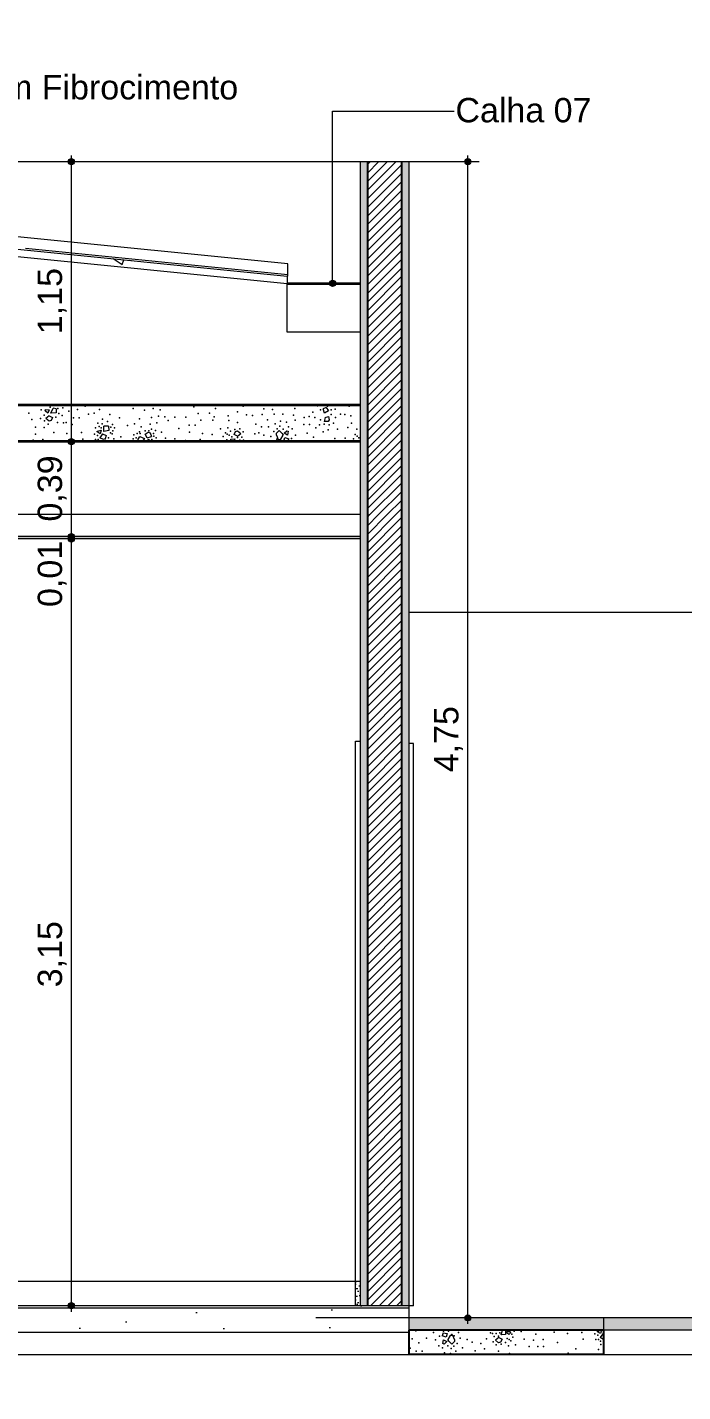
# Model space of a CAD drawing. Header units: metres. Extents: x -1783 to 21505, y -57 to 13660.
# Drawn here: x 14940 to 15209, y 6404 to 6965 of the extents above; entities that cross this region are included whole.
import ezdxf

# ---------------------------------------------------------------- set-up
doc = ezdxf.new("R2010")
doc.units = ezdxf.units.M
doc.header["$MEASUREMENT"] = 0
doc.linetypes.add('broken', pattern=[2.46944, 1.41111, -1.05833])
for name, color, linetype, lineweight, true_color in [('01_D Corte DD_4_COTAS CORTE_Caneta_No__25', 7, 'Continuous', 13, 0x982312), ('01_D Corte DD_4_ESTRUTURA-COB.EST_Caneta_No__97', 7, 'Continuous', 5, 0x6b6b6b), ('01_D Corte DD_4_LAJES.EST_Caneta_No__254', 7, 'Continuous', 0, 0xd1c9ad), ('01_D Corte DD_4_LAJES.EST_Caneta_No__95', 7, 'Continuous', 0, 0xaeaeae), ('01_D Corte DD_4_LAJES.EST_Caneta_No__97', 7, 'Continuous', 5, 0x6b6b6b), ('01_D Corte DD_4_PAREDE CONSTRUIR_Caneta_No__16', 7, 'Continuous', 0, 0xc9c9c9), ('01_D Corte DD_4_PAREDE CONSTRUIR_Caneta_No__9', 7, 'Continuous', 5, 0x020202), ('01_D Corte DD_4_PISO - Rodapé_Caneta_No__97', 7, 'Continuous', 5, 0x6b6b6b)]:
    doc.layers.add(name, color=color, linetype=linetype, lineweight=lineweight, true_color=true_color)
for name, color, linetype, lineweight in [('01_D Corte DD_4_ESTRUTURA-COB.EST_Caneta_No__1', 7, 'Continuous', 35), ('01_D Corte DD_4_ESTRUTURA-COB.EST_Caneta_No__10', 7, 'Continuous', 5), ('01_D Corte DD_4_ESTRUTURA-COB.EST_Caneta_No__241', 7, 'Continuous', 13), ('01_D Corte DD_4_FORRO.EXEC_Caneta_No__241', 7, 'Continuous', 13), ('01_D Corte DD_4_LAJES.EST_Caneta_No__1', 7, 'Continuous', 35), ('01_D Corte DD_4_LAJES.EST_Caneta_No__241', 7, 'Continuous', 13), ('01_D Corte DD_4_LAJES.EST_Caneta_No__3', 7, 'Continuous', 25), ('01_D Corte DD_4_LAJES.EST_Caneta_No__4', 7, 'Continuous', 20), ('01_D Corte DD_4_LAJES.EST_Caneta_No__7', 7, 'Continuous', 13), ('01_D Corte DD_4_NOTAS-LAYOUT.EXEC_Caneta_No__241', 7, 'Continuous', 13), ('01_D Corte DD_4_NOTAS-LAYOUT.EXEC_Caneta_No__5', 7, 'Continuous', 15), ('01_D Corte DD_4_PAREDE CONSTRUIR_Caneta_No__241', 7, 'Continuous', 13), ('01_D Corte DD_4_PAREDE CONSTRUIR_Caneta_No__3', 7, 'Continuous', 25), ('01_D Corte DD_4_PISO - Rodapé_Caneta_No__11', 7, 'Continuous', 5), ('01_D Corte DD_4_TERRENO.ARQ_Caneta_No__241', 7, 'Continuous', 13)]:
    doc.layers.add(name, color=color, linetype=linetype, lineweight=lineweight)
for name, color, linetype in [('01_D Corte DD_4_FORRO.EXEC', 7, 'Continuous'), ('01_D Corte DD_4_NOTAS-LAYOUT.EXEC', 7, 'Continuous'), ('01_D Corte DD_4_PAREDE CONSTRUIR', 7, 'Continuous'), ('01_D Corte DD_4_TERRENO.ARQ', 7, 'Continuous'), ('cotas', 7, 'Continuous'), ('COTAS EXECUTIVO.EXEC', 7, 'Continuous')]:
    doc.layers.add(name, color=color, linetype=linetype)
doc.styles.add('GENERATED_STYLE_1', font='arial.ttf')
pattern_1 = [(45, (10866.2864, 6439.7856), (-1.767767, 1.767767), [])]
pattern_2 = [(50, (10866.286, 6439.786), (-54.6554, 4.78173), [5.715, -62.865]), (355, (10866.286, 6439.786), (-10.573, 57.31705), [4.572, -50.2922]), (100.4514, (10870.84, 6439.387), (44.0824, 52.5353), [4.857, -53.4271]), (46.1842, (10866.286, 6455.026), (-81.3237, 12.6127), [8.5725, -94.2975]), (96.6356, (10873.06, 6453.975), (71.2212, 74.2278), [7.2855, -80.1407]), (351.1842, (10866.29, 6455.026), (71.2212, 74.2278), [6.858, -75.4379]), (21, (10873.906, 6451.216), (-45.4843, 30.67956), [5.715, -62.865]), (326, (10873.906, 6451.216), (18.5406, 55.2564), [4.572, -50.292]), (71.4514, (10877.697, 6448.66), (64.0249, 24.5768), [4.857, -53.427]), (37.5, (10866.286, 6439.786), (0.92658, 25.36651), [0, -49.6824, 0, -51.054, 0, -50.4825]), (7.5, (10866.286, 6439.786), (20.0459, 30.05417), [0, -29.1084, 0, -48.5394, 0, -19.2405]), (327.5, (10849.294, 6439.786), (-40.67718, 1.71862), [0, -19.05, 0, -59.436, 0, -78.867]), (317.5, (10841.674, 6439.786), (44.43875, 7.62795), [0, -24.765, 0, -39.4716, 0, -56.007])]

# ---------------------------------------------------------------- blocks, each defined once
blk = doc.blocks.new('*X6661', base_point=(52.878, -11.1819))
at = {"layer": '01_D Corte DD_4_LAJES.EST_Caneta_No__241', "color": 7, "linetype": 'Continuous', "lineweight": 13, "ltscale": 1000}
for p, q in [((70.4174, -0.2412), (70.4129, -0.2537)), ((70.4297, -0.2595), (70.4129, -0.2537)), ((70.4154, -0.2854), (70.4183, -0.2697)), ((70.4174, -0.2412), (70.4338, -0.2441)), ((70.4183, -0.2697), (70.4314, -0.2772)), ((70.4314, -0.2772), (70.4204, -0.2874)), ((70.4338, -0.2441), (70.4297, -0.2595)), ((70.4449, -0.2525), (70.4357, -0.2685)), ((70.44, -0.2755), (70.4357, -0.2685)), ((70.4521, -0.2881), (70.44, -0.2755)), ((70.4569, -0.2519), (70.4449, -0.2525)), ((70.4638, -0.277), (70.4521, -0.2881)), ((70.4628, -0.2686), (70.4569, -0.2519)), ((70.4628, -0.2686), (70.4638, -0.277)), ((70.6453, -0.2606), (70.6317, -0.2718)), ((70.6444, -0.2818), (70.6317, -0.2718)), ((70.6525, -0.2797), (70.6444, -0.2818)), ((70.6453, -0.2606), (70.6587, -0.267)), ((70.6587, -0.267), (70.6525, -0.2797)), ((70.6554, -0.2488), (70.6602, -0.2294)), ((70.6728, -0.2477), (70.6554, -0.2488)), ((70.6735, -0.231), (70.666, -0.2294)), ((70.6735, -0.231), (70.6728, -0.2477)), ((70.6772, -0.2404), (70.6786, -0.2351)), ((70.6854, -0.2471), (70.6772, -0.2404)), ((70.6786, -0.2351), (70.6912, -0.2357)), ((70.6854, -0.2471), (70.6908, -0.245)), ((70.6933, -0.2389), (70.6908, -0.245)), ((70.6933, -0.2389), (70.6912, -0.2357)), ((71.0508, -0.2367), (71.0511, -0.2341)), ((71.0638, -0.2443), (71.0508, -0.2367)), ((71.0511, -0.2341), (71.0672, -0.2296)), ((71.0731, -0.2449), (71.0624, -0.2606)), ((71.0752, -0.2678), (71.0624, -0.2606)), ((71.0672, -0.2296), (71.0638, -0.2443)), ((71.0731, -0.2449), (71.0752, -0.2458)), ((70.4204, -0.2874), (70.4154, -0.2854))]:
    blk.add_line(p, q, dxfattribs=at)
for p in [(70.2894, -0.2659), (70.3046, -0.2329), (70.3486, -0.2632), (70.3765, -0.2394), (70.3852, -0.2691), (70.4017, -0.255), (70.4176, -0.2343), (70.4383, -0.2336), (70.4521, -0.2477), (70.4621, -0.2527), (70.4795, -0.2393), (70.4871, -0.2636), (70.5159, -0.2689), (70.5359, -0.2793), (70.5954, -0.2658), (70.6113, -0.2413), (70.6201, -0.2443), (70.6216, -0.2781), (70.6266, -0.2559), (70.6346, -0.2437), (70.6442, -0.2546), (70.6501, -0.2404), (70.6797, -0.2649), (70.6878, -0.2689), (70.6946, -0.274), (70.6994, -0.2469), (70.7031, -0.2585), (70.7088, -0.2336), (70.737, -0.2354), (70.7496, -0.2677), (70.7882, -0.2711), (70.7979, -0.246), (70.8281, -0.2683), (70.8735, -0.2388), (70.8867, -0.2803), (70.9272, -0.2437), (70.9869, -0.2392), (70.9928, -0.267), (71.0399, -0.2458), (71.044, -0.2686), (71.0529, -0.2512), (71.0558, -0.2679), (71.064, -0.2755), (70.2807, -0.3036), (70.306, -0.317), (70.3166, -0.2817), (70.3302, -0.3169), (70.3987, -0.2946), (70.414, -0.3031), (70.4226, -0.3228), (70.4365, -0.2942), (70.4469, -0.3266), (70.4498, -0.3057), (70.4605, -0.2956), (70.4691, -0.3162), (70.4745, -0.2842), (70.4956, -0.3033), (70.5484, -0.3148), (70.5721, -0.2845), (70.5872, -0.307), (70.6347, -0.2899), (70.6443, -0.3163), (70.6552, -0.2872), (70.6733, -0.2809), (70.6852, -0.2942), (70.6896, -0.3264), (70.7144, -0.2908), (70.7699, -0.2973), (70.8054, -0.2966), (70.8293, -0.2965), (70.9302, -0.3245), (70.962, -0.3068), (71.0551, -0.3089), (71.0649, -0.2895)]:
    blk.add_point(p, dxfattribs=at)
blk = doc.blocks.new('*X6663', base_point=(52.878, -11.1819))
at = {"layer": '01_D Corte DD_4_LAJES.EST_Caneta_No__241', "color": 7, "linetype": 'Continuous', "lineweight": 13, "ltscale": 1000}
for p, q in [((68.781, 3.5466), (68.7823, 3.5519)), ((68.7926, 3.5371), (68.781, 3.5466)), ((68.7823, 3.5519), (68.7982, 3.5511)), ((68.7982, 3.5511), (68.7926, 3.5371)), ((68.8048, 3.5373), (68.8133, 3.5586)), ((68.8257, 3.5391), (68.8048, 3.5373)), ((68.8263, 3.5558), (68.8133, 3.5586)), ((68.8263, 3.5558), (68.8257, 3.5391)), ((69.9362, 3.5609), (69.9241, 3.5553)), ((69.9295, 3.5375), (69.9241, 3.5553)), ((69.9457, 3.5472), (69.9295, 3.5375)), ((69.9362, 3.5609), (69.9457, 3.5472)), ((68.7981, 3.5262), (68.7845, 3.5151)), ((68.7972, 3.5051), (68.7845, 3.5151)), ((68.8054, 3.5071), (68.7972, 3.5051)), ((68.7981, 3.5262), (68.8115, 3.5198)), ((68.8115, 3.5198), (68.8054, 3.5071)), ((69.0226, 3.4617), (69.0219, 3.4845)), ((69.0409, 3.4834), (69.0219, 3.4845)), ((69.0409, 3.4834), (69.0429, 3.4669)), ((69.9315, 3.5203), (69.9274, 3.5032)), ((69.9435, 3.5029), (69.9274, 3.5032)), ((69.9315, 3.5203), (69.9461, 3.5233)), ((69.9488, 3.5094), (69.9435, 3.5029)), ((69.9461, 3.5233), (69.9488, 3.5094)), ((68.9945, 3.4605), (68.9947, 3.4631)), ((69.0075, 3.4529), (68.9945, 3.4605)), ((68.9947, 3.4631), (69.0108, 3.4677)), ((69.0168, 3.4524), (69.0061, 3.4366)), ((69.0202, 3.4287), (69.0061, 3.4366)), ((69.0108, 3.4677), (69.0075, 3.4529)), ((69.0168, 3.4524), (69.032, 3.4456)), ((69.0279, 3.432), (69.0202, 3.4287)), ((69.0429, 3.4669), (69.0226, 3.4617)), ((69.032, 3.4456), (69.0279, 3.432)), ((69.1615, 3.4275), (69.1704, 3.4416)), ((69.1615, 3.4275), (69.1691, 3.4206)), ((69.1704, 3.4416), (69.1894, 3.4328)), ((69.1894, 3.4328), (69.1801, 3.4206)), ((69.1923, 3.4513), (69.204, 3.4593)), ((69.1998, 3.4364), (69.1923, 3.4513)), ((69.1948, 3.4208), (69.2067, 3.4301)), ((69.1998, 3.4364), (69.218, 3.4419)), ((69.204, 3.4593), (69.2121, 3.4569)), ((69.2067, 3.4301), (69.2103, 3.4206)), ((69.2121, 3.4569), (69.218, 3.4419)), ((69.5432, 3.4206), (69.5435, 3.4303)), ((69.5435, 3.4303), (69.561, 3.4314)), ((69.5577, 3.4496), (69.5639, 3.4623)), ((69.5711, 3.4432), (69.5577, 3.4496)), ((69.561, 3.4314), (69.5583, 3.4206)), ((69.5639, 3.4623), (69.572, 3.4643)), ((69.5711, 3.4432), (69.5847, 3.4543)), ((69.572, 3.4643), (69.5847, 3.4543)), ((69.7314, 3.455), (69.743, 3.4662)), ((69.7323, 3.4466), (69.7314, 3.455)), ((69.7323, 3.4466), (69.7383, 3.4299)), ((69.7383, 3.4299), (69.7503, 3.4306)), ((69.743, 3.4662), (69.7552, 3.4536)), ((69.7503, 3.4306), (69.7595, 3.4465)), ((69.7552, 3.4536), (69.7595, 3.4465)), ((69.7613, 3.4222), (69.7654, 3.4375)), ((69.7703, 3.4206), (69.7613, 3.4222)), ((69.7637, 3.4552), (69.7747, 3.4654)), ((69.7769, 3.4477), (69.7637, 3.4552)), ((69.7654, 3.4375), (69.7823, 3.4318)), ((69.7747, 3.4654), (69.7798, 3.4634)), ((69.7798, 3.4634), (69.7769, 3.4477)), ((69.7782, 3.4206), (69.7823, 3.4318))]:
    blk.add_line(p, q, dxfattribs=at)
for p in [(68.7146, 3.5378), (68.7486, 3.5686), (68.7646, 3.5508), (68.8012, 3.5619), (68.8332, 3.5565), (68.8367, 3.5361), (68.8536, 3.5598), (68.8782, 3.5459), (68.9143, 3.5529), (68.9449, 3.5657), (68.9597, 3.5331), (68.982, 3.5378), (69.0046, 3.5525), (69.0465, 3.5324), (69.1421, 3.5567), (69.1894, 3.5496), (69.225, 3.5571), (69.2542, 3.551), (69.2703, 3.5703), (69.3918, 3.5635), (69.4101, 3.5361), (69.4565, 3.5376), (69.4805, 3.5567), (69.5713, 3.5424), (69.5952, 3.5658), (69.6734, 3.5318), (69.6791, 3.5549), (69.6893, 3.5697), (69.7154, 3.5521), (69.7226, 3.5333), (69.7575, 3.5334), (69.8071, 3.5567), (69.881, 3.5412), (69.9006, 3.5672), (69.9125, 3.5506), (69.9195, 3.5697), (69.9412, 3.5657), (69.9561, 3.5318), (69.9563, 3.5515), (69.9725, 3.5533), (69.9951, 3.5331), (70.0132, 3.5324), (70.0308, 3.5669), (68.7267, 3.5118), (68.7412, 3.4798), (68.7614, 3.5161), (68.7764, 3.5298), (68.7776, 3.4781), (68.7782, 3.5058), (68.7933, 3.492), (68.8246, 3.5206), (68.8323, 3.4995), (68.8507, 3.5277), (68.8565, 3.498), (68.868, 3.4989), (68.8924, 3.4908), (68.898, 3.5189), (68.9215, 3.5188), (68.9876, 3.4778), (68.9979, 3.4958), (69.0029, 3.4828), (69.0119, 3.4776), (69.0158, 3.4938), (69.0173, 3.5129), (69.0375, 3.5029), (69.0511, 3.4806), (69.0579, 3.4915), (69.0667, 3.4771), (69.0871, 3.5187), (69.1196, 3.4863), (69.1487, 3.494), (69.1683, 3.5146), (69.1762, 3.4819), (69.2121, 3.4924), (69.2187, 3.5196), (69.2404, 3.4984), (69.2463, 3.5248), (69.2732, 3.522), (69.2862, 3.507), (69.3143, 3.5215), (69.3589, 3.5215), (69.3731, 3.4881), (69.397, 3.4883), (69.4214, 3.5089), (69.4703, 3.509), (69.4763, 3.5222), (69.5312, 3.4767), (69.5337, 3.5271), (69.5363, 3.5067), (69.5721, 3.4989), (69.6086, 3.531), (69.633, 3.5272), (69.6468, 3.4928), (69.6705, 3.4808), (69.6943, 3.5102), (69.6996, 3.4813), (69.7261, 3.4942), (69.7454, 3.4837), (69.7482, 3.5046), (69.7726, 3.5009), (69.7811, 3.4811), (69.8023, 3.5299), (69.8088, 3.5084), (69.8436, 3.4904), (69.8452, 3.5195), (69.8665, 3.5242), (69.8678, 3.4905), (69.8899, 3.5197), (69.8932, 3.4771), (69.9084, 3.4901), (69.912, 3.5101), (69.9279, 3.4921), (69.9484, 3.4902), (69.9659, 3.497), (69.9749, 3.5197), (70.0246, 3.4786), (70.0372, 3.5259), (70.0405, 3.496), (68.7318, 3.4261), (68.7415, 3.4512), (68.7717, 3.429), (68.8172, 3.4584), (68.8708, 3.4536), (68.9306, 3.4581), (68.9365, 3.4303), (68.9836, 3.4514), (68.9877, 3.4287), (68.9966, 3.446), (68.9995, 3.4294), (69.0076, 3.4218), (69.0292, 3.4258), (69.0412, 3.4355), (69.0502, 3.4568), (69.0563, 3.4529), (69.0585, 3.4644), (69.0638, 3.4319), (69.0927, 3.4399), (69.1433, 3.432), (69.1454, 3.4487), (69.1554, 3.4362), (69.1598, 3.4533), (69.1688, 3.4609), (69.171, 3.4541), (69.1915, 3.4649), (69.2069, 3.465), (69.2177, 3.4713), (69.2195, 3.4287), (69.2262, 3.4545), (69.2277, 3.4434), (69.2343, 3.4659), (69.2373, 3.4365), (69.2593, 3.459), (69.2752, 3.4353), (69.3142, 3.4321), (69.3304, 3.4751), (69.3576, 3.4245), (69.3743, 3.4599), (69.4185, 3.4286), (69.4282, 3.4537), (69.4668, 3.4503), (69.502, 3.4734), (69.5133, 3.4411), (69.5218, 3.4565), (69.5281, 3.4284), (69.5286, 3.4514), (69.5367, 3.4475), (69.5431, 3.4635), (69.5477, 3.4397), (69.5612, 3.4697), (69.5663, 3.4229), (69.5722, 3.4372), (69.5817, 3.4725), (69.5818, 3.4262), (69.5898, 3.4385), (69.5948, 3.4606), (69.5963, 3.4269), (69.6051, 3.4239), (69.6423, 3.4529), (69.6592, 3.4573), (69.6793, 3.4469), (69.708, 3.4417), (69.7207, 3.4622), (69.7331, 3.4308), (69.7347, 3.4737), (69.7431, 3.4257), (69.7587, 3.4723), (69.7935, 3.433), (69.7964, 3.4726), (69.81, 3.4471), (69.8573, 3.4552), (69.8844, 3.4394), (69.924, 3.4604), (69.9442, 3.4696), (69.972, 3.4329), (69.983, 3.4711), (70.0141, 3.4341), (70.0483, 3.4314), (70.0552, 3.4503), (70.0617, 3.4718), (70.0628, 3.4433), (70.0701, 3.4361)]:
    blk.add_point(p, dxfattribs=at)

msp = doc.modelspace()

# ---------------------------------------------------------------- hatches: boundary and pattern name
at = {"layer": '01_D Corte DD_4_ESTRUTURA-COB.EST_Caneta_No__97', "linetype": 'Continuous', "lineweight": 5, "true_color": 0x6b6b6b}
h = msp.add_hatch(dxfattribs=at)
h.set_pattern_fill('AR_CONC_0004', color=251, scale=100, style=0, pattern_type=2)
h.set_pattern_definition(pattern_2)
h.paths.add_polyline_path([(15046.305, 6862.828), (14611.28, 6906.331), (14611.28, 6903.316), (15046.305, 6859.813)])
at = {"layer": '01_D Corte DD_4_FORRO.EXEC', "linetype": 'Continuous', "lineweight": 0, "true_color": 0xffffff}
msp.add_hatch(color=7, dxfattribs=at).paths.add_polyline_path([(15076.305, 6754.786), (15076.305, 6755.786), (14590.306, 6755.786), (14590.306, 6754.786)])
at = {"layer": '01_D Corte DD_4_LAJES.EST_Caneta_No__254', "linetype": 'Continuous', "lineweight": 0, "true_color": 0xd1c9ad}
h = msp.add_hatch(dxfattribs=at)
h.set_pattern_fill('HAIE_OD_0004', color=9, scale=100, style=0, pattern_type=2)
h.set_pattern_definition([(45, (10866.286, 6489.786), (-15.9099, 15.9099), [0, -15, 0, -22.5]), (110, (10916.286, 6489.786), (21.14308, 7.69545), [0, -11, 0, -19])])
h.paths.add_polyline_path([(15096.305, 6439.786), (14576.305, 6439.786), (14576.305, 6438.786), (15096.305, 6438.786)])
at = {"layer": '01_D Corte DD_4_LAJES.EST_Caneta_No__95', "linetype": 'Continuous', "lineweight": 0, "true_color": 0xaeaeae}
msp.add_hatch(color=253, dxfattribs=at).paths.add_polyline_path([(15176.305, 6434.786), (15096.305, 6434.786), (15096.305, 6429.786), (15176.305, 6429.786)])
at = {"layer": '01_D Corte DD_4_LAJES.EST_Caneta_No__97', "linetype": 'Continuous', "lineweight": 5, "true_color": 0x6b6b6b}
h = msp.add_hatch(dxfattribs=at)
h.set_pattern_fill('AR_CONC_0004', color=251, scale=100, style=0, pattern_type=2)
h.set_pattern_definition(pattern_2)
h.paths.add_polyline_path([(14576.305, 6438.786), (14576.305, 6428.786), (15096.305, 6428.786), (15096.305, 6438.786)])
at = {"layer": '01_D Corte DD_4_NOTAS-LAYOUT.EXEC', "linetype": 'Continuous', "lineweight": 0, "true_color": 0x000000}
msp.add_hatch(color=18, dxfattribs=at).paths.add_polyline_path([(15063.758, 6859.813), (15063.853, 6859.335), (15064.124, 6858.929), (15064.529, 6858.658), (15065.008, 6858.563), (15065.486, 6858.658), (15065.892, 6858.929), (15066.163, 6859.335), (15066.258, 6859.813), (15066.163, 6860.292), (15065.892, 6860.697), (15065.486, 6860.968), (15065.008, 6861.063), (15064.529, 6860.968), (15064.124, 6860.697), (15063.853, 6860.292)])
at = {"layer": '01_D Corte DD_4_PAREDE CONSTRUIR', "linetype": 'Continuous', "lineweight": 0, "true_color": 0xffffff}
for points in [[(15076.305, 6909.786), (15076.305, 6764.786), (15079.305, 6764.786), (15079.305, 6909.786)], [(15096.305, 6909.786), (15093.305, 6909.786), (15093.305, 6764.786), (15096.305, 6764.786)], [(15076.305, 6439.786), (15079.305, 6439.786), (15079.305, 6764.786), (15076.305, 6764.786)], [(15093.305, 6439.786), (15096.305, 6439.786), (15096.305, 6764.786), (15093.305, 6764.786)]]:
    msp.add_hatch(color=7, dxfattribs=at).paths.add_polyline_path(points)
at = {"layer": '01_D Corte DD_4_PAREDE CONSTRUIR', "linetype": 'Continuous', "lineweight": 0, "true_color": 0x000000}
h = msp.add_hatch(dxfattribs=at)
h.set_pattern_fill('COMMON_BRICK_0004', color=18, scale=100, style=0, pattern_type=2)
h.set_pattern_definition(pattern_1)
h.paths.add_polyline_path([(15079.305, 6764.786), (15093.305, 6764.786), (15093.305, 6909.786), (15079.305, 6909.786)])
h = msp.add_hatch(dxfattribs=at)
h.set_pattern_fill('COMMON_BRICK_0004', color=18, scale=100, style=0, pattern_type=2)
h.set_pattern_definition(pattern_1)
h.paths.add_polyline_path([(15079.305, 6764.786), (15079.305, 6439.786), (15093.305, 6439.786), (15093.305, 6764.786)])
at = {"layer": '01_D Corte DD_4_PISO - Rodapé_Caneta_No__97', "linetype": 'Continuous', "lineweight": 5, "true_color": 0x6b6b6b}
h = msp.add_hatch(dxfattribs=at)
h.set_pattern_fill('CUT_STONE_0004', color=251, scale=100, style=0, pattern_type=2)
h.set_pattern_definition([(45, (10866.2864, 6444.7856), (-1.5909903, 1.5909903), [0, -1.5, 0, -2.25]), (110, (10871.2864, 6444.7856), (2.1143084, 0.7695453), [0, -1.1, 0, -1.9])])
h.paths.add_polyline_path([(15076.305, 6449.786), (15074.305, 6449.786), (15074.305, 6439.786), (15076.305, 6439.786)])
at = {"layer": '01_D Corte DD_4_TERRENO.ARQ', "linetype": 'Continuous', "lineweight": 0, "true_color": 0x8fbf7f}
msp.add_hatch(color=73, dxfattribs=at).paths.add_polyline_path([(15496.305, 6429.786), (15496.305, 6434.786), (15176.305, 6434.786), (15176.305, 6429.786)])
at = {"layer": 'cotas'}
h = msp.add_hatch(color=7, dxfattribs=at)
h.dxf.hatch_style = 1
h.paths.add_polyline_path([(21504.961, 13659.963), (10304.961, 13659.963), (10304.961, 5739.963), (21504.961, 5739.963)])
h.paths.add_polyline_path([(10571.627, 13593.296), (21371.627, 13593.296), (21371.627, 5806.63), (10571.627, 5806.63)], flags=16)
at = {"layer": 'COTAS EXECUTIVO.EXEC', "linetype": 'Continuous', "lineweight": 13, "ltscale": 1000}
for points in [[(14956.433, 6909.786), (14956.528, 6909.307), (14956.799, 6908.902), (14957.204, 6908.631), (14957.683, 6908.536), (14958.161, 6908.631), (14958.566, 6908.902), (14958.837, 6909.307), (14958.933, 6909.786), (14958.837, 6910.264), (14958.566, 6910.67), (14958.161, 6910.94), (14957.683, 6911.036), (14957.204, 6910.94), (14956.799, 6910.67), (14956.528, 6910.264)], [(15119.355, 6909.786), (15119.45, 6909.307), (15119.721, 6908.902), (15120.126, 6908.631), (15120.605, 6908.536), (15121.083, 6908.631), (15121.488, 6908.902), (15121.759, 6909.307), (15121.855, 6909.786), (15121.759, 6910.264), (15121.488, 6910.67), (15121.083, 6910.94), (15120.605, 6911.036), (15120.126, 6910.94), (15119.721, 6910.67), (15119.45, 6910.264)], [(14956.433, 6794.786), (14956.528, 6794.307), (14956.799, 6793.902), (14957.204, 6793.631), (14957.683, 6793.536), (14958.161, 6793.631), (14958.566, 6793.902), (14958.837, 6794.307), (14958.933, 6794.786), (14958.837, 6795.264), (14958.566, 6795.67), (14958.161, 6795.94), (14957.683, 6796.036), (14957.204, 6795.94), (14956.799, 6795.67), (14956.528, 6795.264)], [(14956.433, 6755.786), (14956.528, 6755.307), (14956.799, 6754.902), (14957.204, 6754.631), (14957.683, 6754.536), (14958.161, 6754.631), (14958.566, 6754.902), (14958.837, 6755.307), (14958.933, 6755.786), (14958.837, 6756.264), (14958.566, 6756.67), (14958.161, 6756.94), (14957.683, 6757.036), (14957.204, 6756.94), (14956.799, 6756.67), (14956.528, 6756.264)], [(14956.433, 6754.786), (14956.528, 6754.307), (14956.799, 6753.902), (14957.204, 6753.631), (14957.683, 6753.536), (14958.161, 6753.631), (14958.566, 6753.902), (14958.837, 6754.307), (14958.933, 6754.786), (14958.837, 6755.264), (14958.566, 6755.67), (14958.161, 6755.94), (14957.683, 6756.036), (14957.204, 6755.94), (14956.799, 6755.67), (14956.528, 6755.264)], [(14956.433, 6439.786), (14956.528, 6439.307), (14956.799, 6438.902), (14957.204, 6438.631), (14957.683, 6438.536), (14958.161, 6438.631), (14958.566, 6438.902), (14958.837, 6439.307), (14958.933, 6439.786), (14958.837, 6440.264), (14958.566, 6440.67), (14958.161, 6440.94), (14957.683, 6441.036), (14957.204, 6440.94), (14956.799, 6440.67), (14956.528, 6440.264)], [(15119.355, 6434.786), (15119.45, 6434.307), (15119.721, 6433.902), (15120.126, 6433.631), (15120.605, 6433.536), (15121.083, 6433.631), (15121.488, 6433.902), (15121.759, 6434.307), (15121.855, 6434.786), (15121.759, 6435.264), (15121.488, 6435.67), (15121.083, 6435.94), (15120.605, 6436.036), (15120.126, 6435.94), (15119.721, 6435.67), (15119.45, 6435.264)]]:
    msp.add_hatch(color=256, dxfattribs=at).paths.add_polyline_path(points)

# ---------------------------------------------------------------- linework, layer by layer
at = {"layer": '01_D Corte DD_4_COTAS CORTE_Caneta_No__25', "color": 24, "linetype": 'Continuous', "lineweight": 13, "ltscale": 1000, "true_color": 0x982312}
msp.add_line((15020.146, 6794.786), (14958.933, 6794.786), dxfattribs=at)
at = {"layer": '01_D Corte DD_4_ESTRUTURA-COB.EST_Caneta_No__1', "color": 7, "linetype": 'Continuous', "lineweight": 35, "ltscale": 1000}
msp.add_line((15046.305, 6859.813), (15076.305, 6859.813), dxfattribs=at)
at = {"layer": '01_D Corte DD_4_ESTRUTURA-COB.EST_Caneta_No__10', "color": 7, "linetype": 'Continuous', "lineweight": 5, "ltscale": 1000}
for p, q in [((15046.305, 6839.813), (15046.305, 6859.813)), ((15076.305, 6839.813), (15046.305, 6839.813))]:
    msp.add_line(p, q, dxfattribs=at)
at = {"layer": '01_D Corte DD_4_ESTRUTURA-COB.EST_Caneta_No__241', "color": 7, "linetype": 'Continuous', "lineweight": 13, "ltscale": 1000}
for p, q in [((14611.28, 6903.316), (15046.305, 6859.813)), ((14621.28, 6905.331), (15046.305, 6862.828)), ((15046.605, 6867.823), (14935.491, 6878.934)), ((15046.605, 6863.301), (14938.824, 6874.079)), ((15046.605, 6863.301), (15046.605, 6867.823)), ((15046.305, 6862.828), (15046.305, 6859.813)), ((15046.605, 6862.798), (15046.305, 6862.828)), ((15046.605, 6862.798), (15046.605, 6863.301))]:
    msp.add_line(p, q, dxfattribs=at)
at = {"layer": '01_D Corte DD_4_FORRO.EXEC_Caneta_No__241', "color": 7, "linetype": 'Continuous', "lineweight": 13, "ltscale": 1000}
for p, q in [((15076.305, 6755.786), (14590.306, 6755.786)), ((15076.305, 6754.786), (14590.306, 6754.786))]:
    msp.add_line(p, q, dxfattribs=at)
at = {"layer": '01_D Corte DD_4_LAJES.EST_Caneta_No__1', "color": 7, "linetype": 'Continuous', "lineweight": 35, "ltscale": 1000}
for p, q in [((15076.305, 6809.786), (14146.256, 6809.786)), ((15076.305, 6794.786), (14146.256, 6794.786))]:
    msp.add_line(p, q, dxfattribs=at)
at = {"layer": '01_D Corte DD_4_LAJES.EST_Caneta_No__241', "color": 7, "linetype": 'Continuous', "lineweight": 13, "ltscale": 1000}
for p, q in [((15176.305, 6434.786), (15096.305, 6434.786)), ((14126.256, 6419.786), (15096.305, 6419.786)), ((15176.305, 6419.786), (15496.305, 6419.786))]:
    msp.add_line(p, q, dxfattribs=at)
at = {"layer": '01_D Corte DD_4_LAJES.EST_Caneta_No__3', "color": 7, "linetype": 'Continuous', "lineweight": 25, "ltscale": 1000}
for p, q in [((15096.305, 6429.786), (15096.305, 6428.786)), ((15176.305, 6429.786), (15096.305, 6429.786)), ((15096.305, 6428.786), (15096.305, 6419.786)), ((15176.305, 6429.786), (15176.305, 6419.786)), ((15176.305, 6419.786), (15096.305, 6419.786))]:
    msp.add_line(p, q, dxfattribs=at)
at = {"layer": '01_D Corte DD_4_LAJES.EST_Caneta_No__4', "color": 7, "linetype": 'Continuous', "lineweight": 20, "ltscale": 1000}
for p, q in [((15096.305, 6438.786), (15096.305, 6434.786)), ((15096.305, 6434.786), (15096.305, 6429.786)), ((15096.305, 6428.786), (14576.305, 6428.786))]:
    msp.add_line(p, q, dxfattribs=at)
at = {"layer": '01_D Corte DD_4_LAJES.EST_Caneta_No__7', "color": 7, "linetype": 'Continuous', "lineweight": 13, "ltscale": 1000}
for p, q in [((15096.305, 6438.786), (14576.305, 6438.786)), ((15096.305, 6439.786), (15096.305, 6438.786))]:
    msp.add_line(p, q, dxfattribs=at)
at = {"layer": '01_D Corte DD_4_LAJES.EST_Caneta_No__7', "color": 7, "linetype": 'Continuous', "lineweight": 13, "ltscale": 1000, "flags": 128}
for points in [[(15074.305, 6439.786), (14579.306, 6439.786), (14576.306, 6439.786)], [(15096.305, 6439.786), (15093.305, 6439.786), (15079.305, 6439.786), (15076.305, 6439.786), (15074.305, 6439.786)]]:
    msp.add_lwpolyline(points, dxfattribs=at)
at = {"layer": '01_D Corte DD_4_NOTAS-LAYOUT.EXEC_Caneta_No__241', "color": 7, "linetype": 'broken', "lineweight": 13, "ltscale": 1000}
for p, q in [((15065.008, 6861.063), (15065.008, 6930.524)), ((15065.008, 6930.524), (15115.008, 6930.524))]:
    msp.add_line(p, q, dxfattribs=at)
at = {"layer": '01_D Corte DD_4_NOTAS-LAYOUT.EXEC_Caneta_No__5', "color": 7, "linetype": 'Continuous', "lineweight": 15, "ltscale": 1000}
msp.add_circle((15065.008, 6859.813), 1.25, dxfattribs=at)
at = {"layer": '01_D Corte DD_4_PAREDE CONSTRUIR_Caneta_No__16', "color": 9, "linetype": 'Continuous', "lineweight": 0, "ltscale": 1000, "true_color": 0xc9c9c9}
msp.add_line((15096.305, 6724.786), (15576.305, 6724.786), dxfattribs=at)
at = {"layer": '01_D Corte DD_4_PAREDE CONSTRUIR_Caneta_No__241', "color": 7, "linetype": 'Continuous', "lineweight": 13, "ltscale": 1000}
for p, q in [((15076.305, 6909.786), (15076.305, 6859.813)), ((15096.305, 6909.786), (15096.305, 6764.786)), ((15076.305, 6859.813), (15076.305, 6839.813)), ((15076.305, 6839.813), (15076.305, 6809.786)), ((15076.305, 6809.786), (15076.305, 6794.786)), ((15076.305, 6794.786), (15076.305, 6764.786)), ((15076.305, 6764.786), (14590.306, 6764.786)), ((15076.305, 6764.786), (15076.305, 6755.786)), ((15096.305, 6764.786), (15096.305, 6439.786)), ((15076.305, 6755.786), (15076.305, 6754.786)), ((15076.305, 6754.786), (15076.305, 6449.786)), ((15076.305, 6449.786), (15076.305, 6439.786))]:
    msp.add_line(p, q, dxfattribs=at)
at = {"layer": '01_D Corte DD_4_PAREDE CONSTRUIR_Caneta_No__241', "color": 7, "linetype": 'Continuous', "lineweight": 13, "ltscale": 1000, "flags": 128}
msp.add_lwpolyline([(15096.305, 6909.786), (15093.305, 6909.786), (15079.305, 6909.786), (15076.305, 6909.786)], dxfattribs=at)
at = {"layer": '01_D Corte DD_4_PAREDE CONSTRUIR_Caneta_No__3', "color": 7, "linetype": 'Continuous', "lineweight": 25, "ltscale": 1000}
for p, q in [((15079.305, 6909.786), (15079.305, 6764.786)), ((15093.305, 6909.786), (15093.305, 6764.786)), ((15079.305, 6764.786), (15079.305, 6439.786)), ((15093.305, 6764.786), (15093.305, 6439.786))]:
    msp.add_line(p, q, dxfattribs=at)
at = {"layer": '01_D Corte DD_4_PAREDE CONSTRUIR_Caneta_No__9', "color": 18, "linetype": 'Continuous', "lineweight": 5, "ltscale": 1000, "true_color": 0x020202}
for p, q in [((15074.404, 6449.786), (15074.404, 6671.786)), ((15074.404, 6671.786), (15076.305, 6671.786)), ((15098.205, 6670.786), (15096.305, 6670.786)), ((15098.205, 6439.786), (15098.205, 6670.786)), ((15098.205, 6439.786), (15096.305, 6439.786))]:
    msp.add_line(p, q, dxfattribs=at)
at = {"layer": '01_D Corte DD_4_PISO - Rodapé_Caneta_No__11', "color": 7, "linetype": 'Continuous', "lineweight": 5, "ltscale": 1000}
for p, q in [((15074.304, 6449.786), (14705.202, 6449.786)), ((15074.304, 6449.786), (15074.304, 6439.786)), ((15076.305, 6449.786), (15074.304, 6449.786))]:
    msp.add_line(p, q, dxfattribs=at)
at = {"layer": '01_D Corte DD_4_TERRENO.ARQ_Caneta_No__241', "color": 7, "linetype": 'Continuous', "lineweight": 13, "ltscale": 1000}
for p, q in [((15176.305, 6434.786), (15176.305, 6429.786)), ((15496.305, 6434.786), (15176.305, 6434.786)), ((15496.305, 6429.786), (15176.305, 6429.786))]:
    msp.add_line(p, q, dxfattribs=at)
at = {"layer": 'COTAS EXECUTIVO.EXEC', "linetype": 'Continuous', "lineweight": 13, "ltscale": 1000}
for p, q in [((14957.683, 6911.036), (14957.683, 6912.286)), ((15120.605, 6911.036), (15120.605, 6912.286)), ((15076.305, 6909.786), (14626.979, 6909.786)), ((14956.433, 6909.786), (14952.995, 6909.786)), ((14957.683, 6796.036), (14957.683, 6908.536)), ((15020.146, 6909.786), (14958.933, 6909.786)), ((15119.355, 6909.786), (15058.141, 6909.786)), ((15120.605, 6436.036), (15120.605, 6908.536)), ((15125.292, 6909.786), (15121.855, 6909.786)), ((14956.433, 6794.786), (14952.995, 6794.786)), ((14957.683, 6757.036), (14957.683, 6793.536)), ((14956.433, 6755.786), (14895.219, 6755.786)), ((14962.37, 6755.786), (14958.933, 6755.786)), ((14956.433, 6754.786), (14895.219, 6754.786)), ((14957.683, 6754.786), (14957.683, 6754.788)), ((14957.683, 6441.036), (14957.683, 6753.536)), ((14962.37, 6754.786), (14958.933, 6754.786)), ((14956.433, 6439.786), (14952.995, 6439.786)), ((14957.683, 6437.286), (14957.683, 6438.536)), ((15020.146, 6439.786), (14958.933, 6439.786)), ((15119.355, 6434.786), (15058.141, 6434.786)), ((15120.605, 6432.286), (15120.605, 6433.536)), ((15125.292, 6434.786), (15121.855, 6434.786))]:
    msp.add_line(p, q, dxfattribs=at)
for centre in [(14957.683, 6909.786), (15120.605, 6909.786), (14957.683, 6794.786), (14957.683, 6755.786), (14957.683, 6754.786), (14957.683, 6439.786), (15120.605, 6434.786)]:
    msp.add_circle(centre, 1.25, dxfattribs=at)

# ---------------------------------------------------------------- block references
at = {"layer": '01_D Corte DD_4_PAREDE CONSTRUIR', "color": 64, "linetype": 'Continuous', "lineweight": 0, "ltscale": 1000, "true_color": 0x80aa00, "xscale": 100, "yscale": 100, "zscale": 100}
for name in ['*X6663', '*X6661']:
    msp.add_blockref(name, (13356.584, 5334.542), dxfattribs=at)

# ---------------------------------------------------------------- texts
at = {"layer": '01_D Corte DD_4_NOTAS-LAYOUT.EXEC_Caneta_No__241', "color": 7, "linetype": 'Continuous', "lineweight": 13, "char_height": 10, "attachment_point": 1, "style": 'GENERATED_STYLE_1'}
for s, insert in [('\\A1;\\pt0,241;Telha em Fibrocimento{\\H0.66x;\\S^  ;\\S^  ;\\S^  ;\\S^  ;\\S^  ;\\S^  ;\\S^  ;\\S^  ;\\S^  ;\\S^  ;\\S^  ;}', (14883.38, 6945.379)), ('\\A1;\\pt0,241;Calha 07{\\H0.66x;\\S^  ;\\S^  ;\\S^  ;\\S^  ;\\S^  ;\\S^  ;\\S^  ;\\S^  ;\\S^  ;\\S^  ;\\S^  ;}', (15115.508, 6935.972))]:
    msp.add_mtext(s, dxfattribs=dict(at, insert=insert))
at = {"layer": 'COTAS EXECUTIVO.EXEC', "linetype": 'Continuous', "lineweight": 13, "ltscale": 1000, "char_height": 10, "width": 26.692, "attachment_point": 7, "rotation": 90, "style": 'GENERATED_STYLE_1'}
for s, insert in [('\\A1;1,15', (14955.683, 6838.94)), ('\\A1;0,39', (14955.683, 6761.94)), ('\\A1;0,01', (14955.683, 6726.844)), ('\\A1;4,75', (15118.605, 6658.94)), ('\\A1;3,15', (14955.683, 6570.594))]:
    msp.add_mtext(s, dxfattribs=dict(at, insert=insert))

doc.saveas('drawing.dxf')
